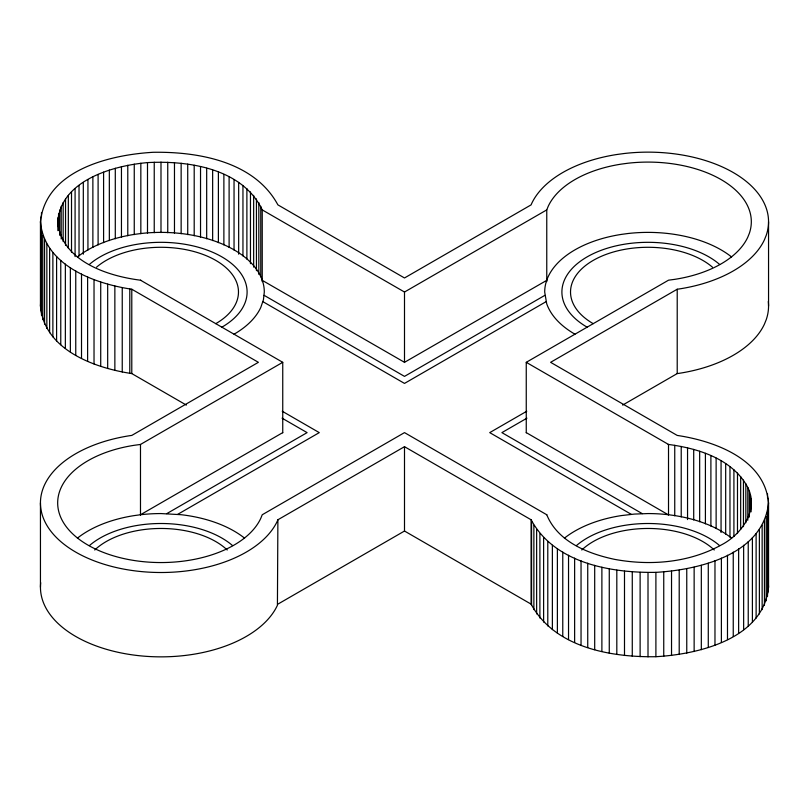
<?xml version="1.0" encoding="UTF-8"?>
<svg xmlns="http://www.w3.org/2000/svg" width="809" height="809" viewBox="0 0 809 809"><rect width="100%" height="100%" fill="white"/><g stroke="black" fill="none" stroke-linecap="round" stroke-linejoin="round"><path stroke-width="1.21" d="M40.45 221.737C45.81 170.032 110.135 154.782 153.103 152.294C198.245 151.576 254.491 161.466 277.892 204.869L404.5 277.972L531.109 204.869L531.574 203.726A120.541 69.594 0 0 1 616.812 154.509L624.497 153.477A120.541 69.594 0 0 1 766.234 235.308L764.444 239.747A120.541 69.594 0 0 1 679.206 288.955L677.214 289.228L550.605 362.321L677.214 435.424C714.549 441.006 764.829 459.158 768.55 502.915L768.55 587.263C763.19 638.968 698.865 654.218 655.897 656.706C610.755 657.424 554.509 647.534 531.109 604.131L531.109 519.772L404.5 446.679L277.892 519.772L277.426 520.925A120.541 69.594 0 0 1 75.753 552.122A120.541 69.594 0 0 1 129.794 435.687L131.786 435.424L258.395 362.321L131.786 289.228C94.451 283.646 44.171 265.483 40.45 221.737L40.45 306.085C44.171 349.842 94.451 367.994 131.786 373.576L186.353 405.087M40.45 306.085L40.713 301.535M57.682 225.509C57.611 181.287 111.834 165.774 147.501 162.599C188.79 160.425 242.71 168.525 262.318 210.097M668.163 444.414C698.177 448.338 732.63 458.915 747.799 487.473C759.155 510.277 741.226 534.85 721.062 545.084C688.995 562.771 650.396 565.936 614.8 559.393C588.103 553.791 557.573 541.767 546.682 514.544M768.55 502.915C763.19 554.62 698.865 569.86 655.897 572.357C610.755 573.065 554.509 563.175 531.109 519.772M277.892 519.772L277.426 605.274A120.541 69.594 0 0 1 141.353 655.927A120.541 69.594 0 0 1 40.713 582.713M546.763 281.653L546.763 209.895L548.219 206.295A103.309 59.644 0 0 1 621.272 164.116L627.855 163.236A103.309 59.644 0 0 1 749.336 233.366L747.799 237.168A103.309 59.644 0 0 1 674.746 279.348L668.517 280.187L526.255 362.321L526.255 432.825M546.682 280.389L404.5 362.321L262.318 280.389M546.763 514.757L404.5 432.613L262.237 514.757L260.781 518.347A103.309 59.644 0 0 1 87.938 545.084A103.309 59.644 0 0 1 134.254 445.294L140.483 444.454L282.745 362.321L282.745 432.825M262.237 281.653L262.237 209.895L404.5 292.029L546.763 209.895M140.483 514.757L282.745 432.623M166.715 513.664L307.096 432.623L282.068 418.172M544.882 295.336L404.5 376.387L264.118 295.336M177.667 514.372L319.272 432.623L282.24 411.235M546.105 301.656L404.5 383.415L262.895 301.656M526.76 411.235L489.728 432.623L631.333 514.372M526.932 418.172L501.904 432.623L642.285 513.664M277.892 604.131L404.5 531.028L531.109 604.131M622.647 405.087L677.214 373.576L679.206 373.313A120.541 69.594 0 0 0 764.444 324.096L766.234 319.666A120.541 69.594 0 0 0 768.287 301.535M140.837 280.238C107.364 276.112 61.383 261.034 57.682 221.737M668.163 514.706L526.255 432.623M526.255 362.321L668.517 444.454L668.517 514.969M140.483 280.187L282.745 362.321M768.287 582.713L768.55 587.263M768.55 221.737L768.55 306.085M768.287 498.364L768.287 591.814M767.519 493.824L767.519 497.606M767.519 511.996L767.519 596.354M766.234 516.486L766.234 600.844M764.444 520.925L764.444 605.274M762.149 525.284L762.149 609.632M759.378 529.541L759.378 613.9M756.122 533.687L756.122 618.046M752.4 537.712L752.4 622.06M751.318 502.915L751.318 505.433M751.096 499.011L751.096 511.844M750.439 495.128L750.439 511.49M749.336 491.275L749.336 517.062M748.234 541.575L748.234 625.933M747.799 487.473L747.799 520.207M745.837 483.742L745.837 522.766M743.643 545.276L743.643 629.635M743.461 480.081L743.461 526.669M740.67 476.531L740.67 529.41M738.637 548.795L738.637 633.154M737.484 473.093L737.484 533.525M733.915 469.776L733.915 536.498M733.247 552.122L733.247 636.481M729.971 466.601L729.971 537.105M727.483 555.237L727.483 639.585M725.683 463.587L725.683 534.092M721.385 558.119L721.385 642.477M721.062 460.736L721.062 532.504M716.127 458.066L716.127 528.57M714.974 560.779L714.974 645.127M710.899 455.588L710.899 526.093M708.279 563.185L708.279 647.534M705.408 453.313L705.408 523.827M701.322 565.329L701.322 649.688M699.664 451.26L699.664 521.765M694.142 567.21L694.142 651.558M693.707 449.42L693.707 519.924M687.549 447.802L687.549 519.57M686.76 568.808L686.76 653.166M681.218 446.426L681.218 516.931M679.206 570.133L679.206 654.491M677.214 289.228L677.214 373.576M674.746 445.294L674.746 515.798M671.531 571.164L671.531 655.523M663.744 571.912L663.744 656.261M655.897 572.357L655.897 656.706M648.009 572.509L648.009 656.857M640.121 572.357L640.121 656.706M632.274 571.912L632.274 656.261M624.497 571.164L624.497 655.523M616.812 570.133L616.812 654.491M609.268 568.808L609.268 653.166M601.886 567.21L601.886 651.558M594.696 565.329L594.696 649.688M587.739 563.185L587.739 647.534M581.044 560.779L581.044 645.127M574.633 558.119L574.633 642.477M568.535 555.237L568.535 639.585M562.771 552.122L562.771 636.481M557.381 548.795L557.381 633.154M552.375 545.276L552.375 629.635M547.784 541.575L547.784 625.933M543.618 537.712L543.618 622.06M539.896 533.687L539.896 618.046M536.64 529.541L536.64 613.9M533.869 525.284L533.869 609.632M531.574 520.925L531.574 605.274M404.5 292.029L404.5 362.533M404.5 446.679L404.5 531.028M260.781 206.295L260.781 276.799M258.819 202.563L258.819 274.322M256.443 198.903L256.443 270.671M253.652 195.353L253.652 267.122M250.466 191.915L250.466 263.673M246.887 188.598L246.887 259.102M242.953 185.423L242.953 255.927M238.665 182.409L238.665 254.168M234.044 179.558L234.044 250.062M229.109 176.888L229.109 247.392M223.881 174.41L223.881 244.915M218.39 172.135L218.39 242.649M212.646 170.082L212.646 240.586M206.679 168.242L206.679 238.746M200.531 166.624L200.531 237.128M194.2 165.248L194.2 235.753M187.728 164.116L187.728 234.62M181.145 163.236L181.145 233.74M174.471 162.599L174.471 233.103M167.746 162.215L167.746 232.719M160.991 162.083L160.991 232.588M154.236 162.215L154.236 232.719M147.501 162.599L147.501 233.103M140.837 163.236L140.837 233.74M140.483 444.454L140.483 514.969M134.254 164.116L134.254 234.62M131.786 289.228L131.786 373.576M129.794 288.955L129.794 373.313M127.782 165.248L127.782 235.753M122.24 287.63L122.24 371.988M121.451 166.624L121.451 237.128M115.293 168.242L115.293 238.746M114.858 286.032L114.858 370.38M109.336 170.082L109.336 240.586M107.678 284.151L107.678 368.51M103.592 172.135L103.592 242.649M100.72 282.007L100.72 366.356M98.101 174.41L98.101 244.915M94.026 279.601L94.026 363.949M92.873 176.888L92.873 247.392M87.938 179.558L87.938 250.062M87.615 276.941L87.615 361.299M83.317 182.409L83.317 254.168M81.517 274.059L81.517 358.407M79.029 185.423L79.029 255.927M75.753 270.944L75.753 355.303M75.085 188.598L75.085 256.584M71.516 191.915L71.516 252.347M70.363 267.617L70.363 351.976M68.33 195.353L68.33 248.232M65.539 198.903L65.539 245.491M65.357 264.098L65.357 348.457M63.163 202.563L63.163 241.588M61.201 206.295L61.201 239.029M60.766 260.397L60.766 344.755M59.664 210.097L59.664 235.277M58.561 213.95L58.561 230.312M57.904 217.833L57.904 230.666M56.6 256.534L56.6 340.882M52.878 252.509L52.878 336.868M49.622 248.363L49.622 332.721M46.851 244.106L46.851 328.454M44.556 239.747L44.556 324.096M42.766 235.308L42.766 319.666M41.481 212.646L41.481 216.428M41.481 230.818L41.481 315.176M40.713 217.186L40.713 310.636M40.45 502.915L40.45 587.263M77.411 538.147A103.309 59.644 0 0 1 134.254 515.596L140.837 514.706A103.309 59.644 0 0 1 160.991 513.563L181.145 514.706A103.309 59.644 0 0 1 244.571 538.147M574.956 334.208A103.309 59.644 0 0 1 546.682 303.668L544.7 292.029A103.309 59.644 0 0 1 621.272 234.418L627.855 233.528A103.309 59.644 0 0 1 731.589 256.969M564.429 538.147A103.309 59.644 0 0 1 621.272 515.596L634.529 514.069L648.009 513.563A103.309 59.644 0 0 1 731.589 538.147M234.044 334.208A103.309 59.644 0 0 0 260.781 307.471L263.421 299.815L264.3 292.029A103.309 59.644 0 0 0 140.837 233.528L134.254 234.418A103.309 59.644 0 0 0 77.411 256.969M593.219 323.661A77.482 44.738 0 0 1 598.852 257.444A77.482 44.738 0 0 1 712.436 267.172M587.132 327.18A86.098 49.703 0 0 1 593.391 253.601A86.098 49.703 0 0 1 719.595 264.412M96.564 267.172A77.482 44.738 0 0 1 210.148 257.444A77.482 44.738 0 0 1 215.781 323.661M89.405 264.412A86.098 49.703 0 0 1 215.609 253.601A86.098 49.703 0 0 1 221.868 327.18M581.772 549.999A77.482 44.738 0 0 1 714.256 549.999M576.423 545.59A86.098 49.703 0 0 1 719.595 545.59M94.744 549.999A77.482 44.738 0 0 1 227.228 549.999M89.405 545.59A86.098 49.703 0 0 1 232.577 545.59"/></g></svg>
